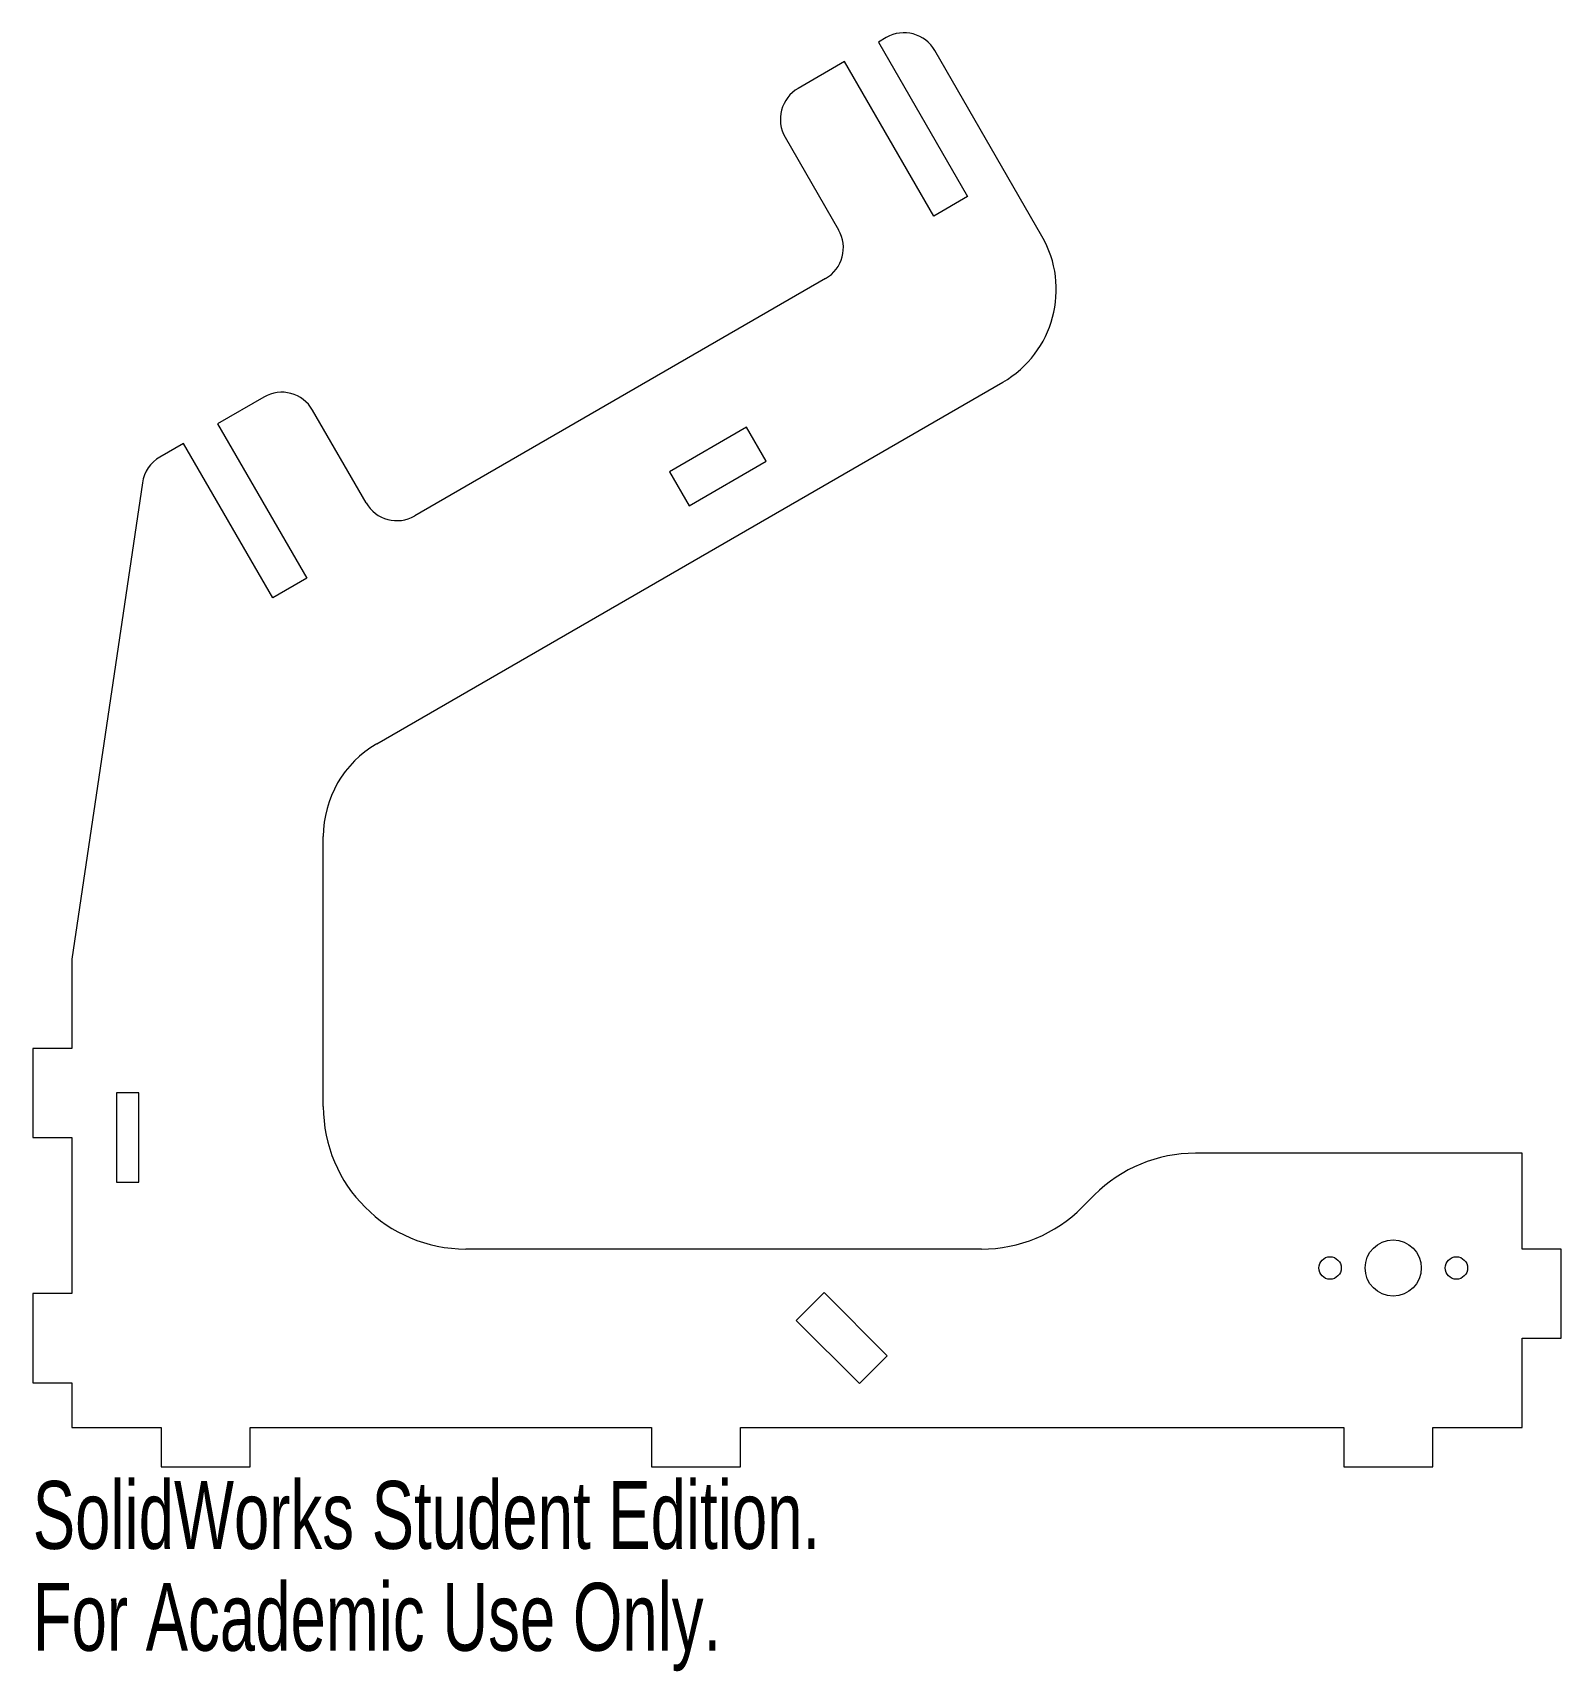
# Model space of a CAD drawing. Header units: inches. Extents: x -3.36 to 0.92, y 0.57 to 5.16.
import ezdxf

# ---------------------------------------------------------------- set-up
doc = ezdxf.new("R2010")
doc.units = ezdxf.units.IN
doc.header["$MEASUREMENT"] = 0
doc.styles.add('SLDTEXTSTYLE0', font='TXT', dxfattribs={"width": 0.7})

msp = doc.modelspace()

# ---------------------------------------------------------------- linework, layer by layer
at = {"color": 7, "linetype": 'Continuous', "lineweight": 15}
for p, q in [((-0.97, 5.1473), (-0.9916, 5.1348)), ((-0.9916, 5.1348), (-0.7416, 4.7018)), ((-0.5334, 4.5911), (-0.8334, 5.1107)), ((-1.0869, 5.0798), (-1.2168, 5.0048)), ((-0.8369, 4.6468), (-1.0869, 5.0798)), ((-1.2534, 4.8682), (-1.1034, 4.6084)), ((-0.7416, 4.7018), (-0.8369, 4.6468)), ((-1.14, 4.4718), (-2.2918, 3.8068)), ((-2.3984, 3.1679), (-0.6432, 4.1813)), ((-2.715, 4.1398), (-2.8449, 4.0648)), ((-2.4284, 3.8434), (-2.5784, 4.1032)), ((-2.8449, 4.0648), (-2.5949, 3.6318)), ((-1.3614, 4.0553), (-1.5779, 3.9303)), ((-1.3064, 3.9601), (-1.3614, 4.0553)), ((-2.9402, 4.0098), (-3.0066, 3.9715)), ((-2.6902, 3.5768), (-2.9402, 4.0098)), ((-1.5229, 3.8351), (-1.3064, 3.9601)), ((-1.5779, 3.9303), (-1.5229, 3.8351)), ((-3.0555, 3.8995), (-3.2531, 2.5643)), ((-2.5949, 3.6318), (-2.6902, 3.5768)), ((-2.5484, 2.1518), (-2.5484, 2.9081)), ((-3.2531, 2.5643), (-3.2531, 2.3143)), ((-3.2531, 2.3143), (-3.3631, 2.3143)), ((-3.3631, 2.3143), (-3.3631, 2.0643)), ((-3.1281, 2.1893), (-3.1281, 1.9393)), ((-3.0656, 2.1893), (-3.1281, 2.1893)), ((-3.0656, 1.9393), (-3.0656, 2.1893)), ((-3.3631, 2.0643), (-3.2531, 2.0643)), ((-3.2531, 2.0643), (-3.2531, 1.6268)), ((0.8128, 2.0205), (-0.103, 2.0205)), ((0.8128, 1.7518), (0.8128, 2.0205)), ((-3.1281, 1.9393), (-3.0656, 1.9393)), ((-0.3858, 1.9034), (-0.4202, 1.869)), ((-0.703, 1.7518), (-2.1484, 1.7518)), ((0.9228, 1.7518), (0.8128, 1.7518)), ((0.9228, 1.5018), (0.9228, 1.7518)), ((-3.2531, 1.6268), (-3.3631, 1.6268)), ((-3.3631, 1.6268), (-3.3631, 1.3768)), ((-1.1443, 1.6296), (-1.2221, 1.5518)), ((-0.9675, 1.4528), (-1.1443, 1.6296)), ((-1.2221, 1.5518), (-1.0453, 1.375)), ((0.8128, 1.2518), (0.8128, 1.5018)), ((0.8128, 1.5018), (0.9228, 1.5018)), ((-1.0453, 1.375), (-0.9675, 1.4528)), ((-3.3631, 1.3768), (-3.2531, 1.3768)), ((-3.2531, 1.3768), (-3.2531, 1.2518)), ((-3.2531, 1.2518), (-3.0031, 1.2518)), ((-3.0031, 1.2518), (-3.0031, 1.1418)), ((-2.7531, 1.1418), (-2.7531, 1.2518)), ((-2.7531, 1.2518), (-1.6281, 1.2518)), ((-1.6281, 1.2518), (-1.6281, 1.1418)), ((-1.3781, 1.1418), (-1.3781, 1.2518)), ((-1.3781, 1.2518), (0.3128, 1.2518)), ((0.3128, 1.2518), (0.3128, 1.1418)), ((0.5628, 1.1418), (0.5628, 1.2518)), ((0.5628, 1.2518), (0.8128, 1.2518)), ((-3.0031, 1.1418), (-2.7531, 1.1418)), ((-1.6281, 1.1418), (-1.3781, 1.1418)), ((0.3128, 1.1418), (0.5628, 1.1418))]:
    msp.add_line(p, q, dxfattribs=at)
for centre, radius in [((0.4516, 1.6987), 0.0787), ((0.2745, 1.6987), 0.0315), ((0.6288, 1.6987), 0.0315)]:
    msp.add_circle(centre, radius, dxfattribs=at)
for centre, radius, start, end in [((-0.92, 5.0607), 0.1, 30, 120), ((-1.1668, 4.9182), 0.1, 120, 210), ((-1.19, 4.5584), 0.1, 300, 30), ((-0.7932, 4.4411), 0.3, 300, 30), ((-2.665, 4.0532), 0.1, 30, 120), ((-2.9566, 3.8849), 0.1, 120, 171.5823), ((-2.3418, 3.8934), 0.1, 210, 300), ((-2.2484, 2.9081), 0.3, 120, 180), ((-2.1484, 2.1518), 0.4, 180, 270), ((-0.103, 1.6205), 0.4, 90, 135), ((-0.703, 2.1518), 0.4, 270, 315)]:
    msp.add_arc(centre, radius, start, end, dxfattribs=at)

# ---------------------------------------------------------------- texts
at = {"color": 7, "linetype": 'Continuous', "char_height": 0.1903, "attachment_point": 1, "style": 'SLDTEXTSTYLE0'}
for s, insert in [('SolidWorks Student Edition.', (-3.3631, 1.1017)), ('For Academic Use Only.', (-3.3631, 0.8162))]:
    msp.add_mtext(s, dxfattribs=dict(at, insert=insert))

doc.saveas('drawing.dxf')
